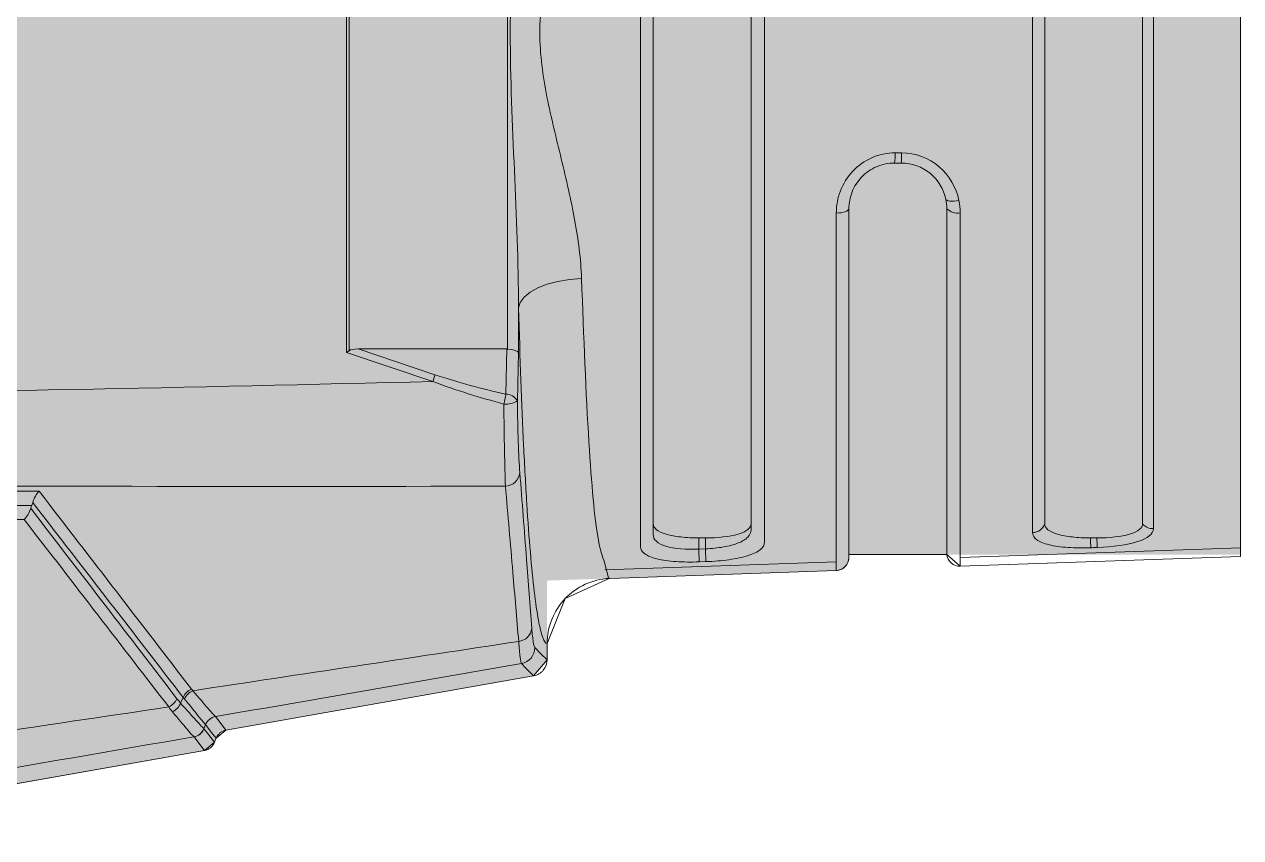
# Model space of a CAD drawing. Header units: millimetres. Extents: x 11482 to 13134, y 681 to 1782.
# Drawn here: x 12866.42 to 12871.7, y 1370.82 to 1374.35 of the extents above; entities that cross this region are included whole.
import ezdxf

# ---------------------------------------------------------------- set-up
doc = ezdxf.new("R2010")
doc.units = ezdxf.units.MM
doc.layers.add('di', color=7, linetype='Continuous')
doc.layers.add('xian', color=250, linetype='Continuous')

# ---------------------------------------------------------------- blocks, each defined once
blk = doc.blocks.new('al-cu')
at = {"layer": 'di', "lineweight": 0, "true_color": 0xffffff}
h = blk.add_hatch(color=7, dxfattribs=at)
h.dxf.hatch_style = 1
h.paths.add_polyline_path([(2170.5902, 2624.2039), (2170.7807, 2618.9417), (2170.7807, 2618.9405), (2170.8537, 2617.8383), (2170.8537, 2614.0827), (2170.4642, 2611.8737), (2170.4278, 2611.8295), (2170.379, 2611.8107), (2170.1309, 2610.404), (2170.0593, 2610.3438), (2169.7054, 2610.3438), (2169.6957, 2610.0671), (2169.6955, 2610.0667), (2169.6955, 2610.0622), (2169.6603, 2609.052), (2169.6599, 2609.0472), (2169.6565, 2609.0335), (2169.6523, 2609.0246), (2169.6425, 2609.0122), (2169.6368, 2609.0073), (2169.6269, 2609.0014), (2169.6162, 2608.9976), (2169.6088, 2608.9962), (2169.602, 2608.9958), (2169.5889, 2608.9958), (2169.5889, 2607.2471), (2164.9173, 2607.2471), (2164.8736, 2608.4986), (2164.9256, 2608.5586), (2164.9256, 2609.8871), (2164.8221, 2609.974), (2164.819, 2610.0622), (2164.7286, 2610.2634), (2164.3043, 2610.4333), (2163.9558, 2612.4098), (2164.0089, 2612.5289), (2163.7338, 2614.0891), (2163.7338, 2618.7562), (2163.5879, 2624.7755), (2163.5887, 2624.7853), (2163.5905, 2624.7927), (2163.5936, 2624.8008), (2163.6002, 2624.8113), (2163.6064, 2624.8181), (2163.6146, 2624.8245), (2163.6212, 2624.8281), (2163.9243, 2624.9718), (2163.9243, 2628.647), (2163.5879, 2634.9282), (2163.5887, 2634.938), (2163.5899, 2634.9434), (2163.5927, 2634.9513), (2163.5967, 2634.9589), (2163.6027, 2634.967), (2163.608, 2634.9722), (2163.615, 2634.9774), (2163.7338, 2635.0512), (2163.7338, 2639.7516), (2164.0089, 2641.3118), (2164.3095, 2643.4367), (2164.3811, 2643.4968), (2164.8088, 2643.4968), (2164.8558, 2644.7995), (2164.8579, 2644.807), (2164.862, 2644.8157), (2164.8675, 2644.8236), (2164.8748, 2644.831), (2164.8823, 2644.8364), (2164.892, 2644.8411), (2164.9013, 2644.8438), (2164.9103, 2644.8448), (2164.9256, 2644.8448), (2164.9256, 2646.5936), (2169.5972, 2646.5936), (2169.6409, 2645.342), (2169.5889, 2645.282), (2169.5889, 2644.8447), (2169.606, 2644.8447), (2169.6125, 2644.8439), (2169.6191, 2644.8423), (2169.6285, 2644.8385), (2169.637, 2644.8332), (2169.6425, 2644.8285), (2169.6484, 2644.8219), (2169.6544, 2644.8121), (2169.6573, 2644.805), (2169.6593, 2644.7973), (2169.6603, 2644.7886), (2169.6955, 2643.7785), (2170.3131, 2642.4032), (2170.3732, 2642.0624), (2170.8537, 2639.758), (2170.8537, 2635.0125), (2170.8533, 2635.0061), (2170.8527, 2635.0021), (2170.8513, 2634.9962), (2170.8493, 2634.9903), (2170.8477, 2634.9868), (2170.8438, 2634.9801), (2170.8406, 2634.9758), (2170.8371, 2634.9719), (2170.8337, 2634.9686), (2170.8311, 2634.9665), (2170.7807, 2634.9275), (2170.7807, 2629.9038), (2170.7806, 2629.9009), (2170.7801, 2629.8958), (2170.7793, 2629.891), (2170.7782, 2629.8867), (2170.7759, 2629.8806), (2170.7728, 2629.8744), (2170.7379, 2629.8146), (2170.7338, 2629.8086), (2170.7314, 2629.8055), (2170.7275, 2629.8015), (2170.7229, 2629.7976), (2170.7196, 2629.7953), (2170.7163, 2629.7932), (2170.5902, 2629.7219)])
at = {"layer": 'di', "color": 18, "lineweight": 0, "true_color": 0x000000}
for points in [[(2169.5972, 2607.2471), (2169.6411, 2608.4986), (2169.5889, 2608.5586), (2169.5889, 2608.9958), (2169.602, 2608.9958), (2169.6088, 2608.9962), (2169.6162, 2608.9976), (2169.6269, 2609.0014), (2169.6368, 2609.0073), (2169.6425, 2609.0122), (2169.6523, 2609.0246), (2169.6565, 2609.0335), (2169.6599, 2609.0472), (2169.6603, 2609.052), (2169.6955, 2610.0622), (2169.6955, 2610.0667), (2169.7859, 2610.2634), (2169.9868, 2610.3438), (2170.0593, 2610.3438), (2170.1309, 2610.404), (2170.3732, 2611.7783), (2170.4097, 2611.8225), (2170.4278, 2611.8295), (2170.4642, 2611.8737), (2170.8537, 2614.0827)], [(2163.7338, 2618.7562), (2163.7338, 2614.0891), (2164.0089, 2612.5289), (2163.9558, 2612.4098), (2164.3095, 2610.404), (2164.3811, 2610.3438), (2164.5277, 2610.3438), (2164.7286, 2610.2634), (2164.819, 2610.0622), (2164.8543, 2609.052), (2164.8592, 2609.0305), (2164.8664, 2609.0184), (2164.8777, 2609.0073), (2164.8906, 2609.0001), (2164.9125, 2608.9958), (2164.9256, 2608.9958), (2164.9256, 2608.5586), (2164.8736, 2608.4986), (2164.9173, 2607.2471), (2169.5972, 2607.2471)]]:
    blk.add_lwpolyline(points, dxfattribs=at)
at = {"layer": 'xian', "color": 18, "lineweight": 0, "true_color": 0x000000}
for p, q in [((2170.2527, 2611.9807), (2170.2269, 2611.9696)), ((2170.3673, 2611.8765), (2170.349, 2611.8694)), ((2170.4097, 2611.8225), (2170.4278, 2611.8295)), ((2170.1309, 2610.404), (2170.3732, 2611.7783)), ((2168.6866, 2611.2393), (2165.875, 2611.2393)), ((2165.875, 2611.2287), (2168.6787, 2611.2287)), ((2168.816, 2610.8536), (2168.6866, 2611.2393)), ((2168.6709, 2611.1881), (2168.786, 2610.845)), ((2168.6709, 2611.1881), (2168.6709, 2610.5236)), ((2167.6149, 2610.5212), (2165.875, 2610.5212)), ((2168.671, 2610.5212), (2167.6149, 2610.5212)), ((2168.8731, 2610.5287), (2168.6709, 2610.5236)), ((2168.4875, 2610.4711), (2168.6866, 2610.4711)), ((2168.6866, 2610.4711), (2168.9031, 2610.4766)), ((2169.9868, 2610.3438), (2170.0593, 2610.3438)), ((2169.6572, 2610.0863), (2169.6216, 2609.0518)), ((2169.6603, 2609.052), (2169.6955, 2610.0622)), ((2169.6955, 2610.0622), (2169.6955, 2610.0622)), ((2169.6955, 2610.0622), (2169.6955, 2610.0622)), ((2169.5149, 2609.637), (2169.5149, 2609.6661)), ((2169.5149, 2609.6661), (2169.565, 2609.6661)), ((2169.564, 2609.637), (2169.5149, 2609.637)), ((2169.565, 2609.6661), (2169.564, 2609.637)), ((2169.6208, 2609.635), (2169.564, 2609.637)), ((2169.6218, 2609.6641), (2169.565, 2609.6661)), ((2169.6208, 2609.635), (2169.6218, 2609.6641)), ((2169.5889, 2608.9958), (2169.5889, 2608.5586)), ((2167.795, 2608.7897), (2167.795, 2608.7606)), ((2167.8402, 2608.7626), (2167.8402, 2608.7918)), ((2168.0442, 2608.5586), (2169.5889, 2608.5586)), ((2169.6026, 2608.4976), (2169.5596, 2607.2459)), ((2169.5972, 2607.2471), (2169.6409, 2608.4986)), ((2169.4521, 2608.1214), (2165.0624, 2608.1214)), ((2169.5149, 2607.8883), (2169.5149, 2607.9174)), ((2165.0624, 2607.6842), (2169.4521, 2607.6842))]:
    blk.add_line(p, q, dxfattribs=at)
at = {"layer": 'xian', "color": 18, "lineweight": 0, "true_color": 0x000000, "flags": 128}
for points in [[(2170.4642, 2611.8737), (2170.6565, 2612.9646), (2170.8537, 2614.0827)], [(2170.4642, 2611.8737), (2170.4375, 2611.8943), (2170.4038, 2611.9206)], [(2170.4097, 2611.8225), (2170.4005, 2611.8296), (2170.3823, 2611.8437), (2170.3658, 2611.8565), (2170.352, 2611.8672), (2170.3493, 2611.8693)], [(2170.3673, 2611.8765), (2170.3764, 2611.8694), (2170.3946, 2611.8553), (2170.4112, 2611.8424), (2170.4128, 2611.8411), (2170.4278, 2611.8295)], [(2170.3128, 2611.8252), (2170.3393, 2611.8046), (2170.3732, 2611.7783)], [(2168.3564, 2610.1902), (2168.3607, 2610.244), (2168.3693, 2610.2955), (2168.382, 2610.343), (2168.3984, 2610.3849), (2168.4178, 2610.4197), (2168.4397, 2610.4462), (2168.4632, 2610.4636), (2168.4875, 2610.4711)], [(2170.1309, 2610.404), (2170.1233, 2610.4115), (2170.093, 2610.4419), (2170.0762, 2610.4586)], [(2170.0046, 2610.3987), (2170.032, 2610.3712), (2170.0593, 2610.3438)], [(2169.6252, 2610.0874), (2169.6927, 2610.0695), (2169.6955, 2610.0622), (2169.6955, 2610.0622), (2169.6955, 2610.0622)], [(2168.0442, 2608.9958), (2168.0479, 2608.9969), (2168.0515, 2609), (2168.0548, 2609.0052), (2168.0578, 2609.0122), (2168.0602, 2609.0206), (2168.0621, 2609.0304), (2168.0632, 2609.041), (2168.0637, 2609.052)], [(2168.0011, 2608.5632), (2168.0043, 2608.5614), (2168.0069, 2608.5576), (2168.0089, 2608.5519), (2168.0101, 2608.5445), (2168.0105, 2608.5357), (2168.0102, 2608.5258), (2168.009, 2608.5151), (2168.0071, 2608.5042)]]:
    blk.add_lwpolyline(points, dxfattribs=at)
at = {"layer": 'xian', "color": 18, "lineweight": 0, "true_color": 0x000000}
for centre, radius, start, end in [((2170.2021, 2612.0646), 0.0744, 294.6769, 335.6599), ((2170.2648, 2611.896), 0.0743, 114.5139, 155.5633), ((2170.3458, 2611.9317), 0.0584, 290.9067, 349.631), ((2170.3703, 2611.8148), 0.0584, 111.0873, 169.7398), ((2168.6887, 2611.2413), 0.408, 283.7985, 288.1837), ((2168.9294, 2610.5264), 0.0563, 177.6787, 242.1997), ((2168.8324, 2610.8545), 0.3283, 277.1217, 284.8773), ((2168.8204, 2610.527), 0.0968, 328.67, 6.0734), ((2169.2155, 2610.5331), 0.0681, 277.1661, 357.2407), ((2169.9106, 2610.4786), 0.0669, 276.6424, 353.1165), ((2170.0044, 2610.4717), 0.073, 270.1862, 349.6352), ((2169.602, 2609.0541), 0.0583, 270.0002, 357.9998), ((2167.8046, 2609.0784), 0.2888, 268.0838, 277.0699), ((2167.8046, 2609.0492), 0.2887, 268.0838, 277.0706), ((2167.9962, 2608.5112), 0.0675, 349.1274, 44.6781), ((2169.4334, 2608.1761), 0.0578, 288.8975, 359.1097), ((2169.4411, 2605.853), 2.0657, 86.7362, 87.9545), ((2169.449, 2606.0537), 1.8358, 86.6084, 87.9447), ((2169.4138, 2607.6384), 0.0597, 357.7084, 50.0845)]:
    blk.add_arc(centre, radius, start, end, dxfattribs=at)
at = {"layer": 'xian', "color": 18, "lineweight": 0, "true_color": 0x000000, "extrusion": (0, 0, -1)}
for centre, major_axis, ratio, start_param, end_param in [((2168.8478, 2610.771), (-0.1632, 0.4623), 0.14782, 5.886505, 6.18516), ((2168.6866, 2611.2514), (0.0523, 0.0727), 0.078989, 1.680175, 1.830317), ((2168.8478, 2610.548), (0.1765, 0.0287), 0.387712, 3.170563, 3.204639), ((2168.6866, 2610.5439), (-0.0009, 0.0729), 0.229187, 3.196858, 4.399021)]:
    blk.add_ellipse(centre, major_axis=major_axis, ratio=ratio, start_param=start_param, end_param=end_param, dxfattribs=at)
at = {"layer": 'xian', "color": 18, "lineweight": 0, "true_color": 0x000000}
for points in [[(2168.816, 2610.8536), (2168.8427, 2611.932), (2168.8636, 2613.0105), (2168.8811, 2614.089)], [(2169.2783, 2614.089), (2169.2833, 2612.9012), (2169.2869, 2611.7145), (2169.2836, 2610.5298)], [(2170.4032, 2611.9212), (2170.5276, 2612.6423), (2170.6513, 2613.3626), (2170.7747, 2614.0825)], [(2169.3824, 2612.6506), (2169.4019, 2612.656), (2169.4207, 2612.667), (2169.433, 2612.6789)], [(2170.2699, 2612.0339), (2170.0003, 2612.2416), (2169.7213, 2612.4566), (2169.433, 2612.6789)], [(2169.357, 2612.6411), (2169.3373, 2612.6357), (2169.3185, 2612.6245), (2169.3062, 2612.6125)], [(2169.3062, 2612.6125), (2169.6114, 2612.3775), (2169.906, 2612.1508), (2170.19, 2611.9325)], [(2169.357, 2612.6411), (2169.3615, 2612.6423), (2169.3657, 2612.6439), (2169.3696, 2612.6458)], [(2170.2269, 2611.9696), (2169.9473, 2612.1854), (2169.6573, 2612.4092), (2169.357, 2612.6411)], [(2169.3696, 2612.6458), (2169.3736, 2612.6477), (2169.3779, 2612.6494), (2169.3824, 2612.6506)], [(2169.3824, 2612.6506), (2169.6756, 2612.4251), (2169.9592, 2612.2072), (2170.2332, 2611.997)], [(2170.2917, 2612.0175), (2170.284, 2612.0012), (2170.2689, 2611.9871), (2170.2525, 2611.9808)], [(2170.2916, 2612.0176), (2170.2847, 2612.0232), (2170.2775, 2612.0286), (2170.2699, 2612.0339)], [(2170.2269, 2611.9696), (2170.2116, 2611.963), (2170.1974, 2611.9488), (2170.19, 2611.9325)], [(2170.1972, 2611.9268), (2170.124, 2611.4417), (2170.0507, 2610.9563), (2169.977, 2610.4706)], [(2170.19, 2611.9325), (2170.1924, 2611.9306), (2170.1948, 2611.9286), (2170.1972, 2611.9268)], [(2170.4038, 2611.9206), (2170.4002, 2611.901), (2170.3859, 2611.8837), (2170.3673, 2611.8765)], [(2170.4038, 2611.9206), (2170.4036, 2611.9207), (2170.4034, 2611.9209), (2170.4032, 2611.9212)], [(2170.349, 2611.8694), (2170.3305, 2611.8623), (2170.3162, 2611.845), (2170.3126, 2611.8254)], [(2170.4278, 2611.8295), (2170.4466, 2611.8367), (2170.4607, 2611.8538), (2170.4642, 2611.8737)], [(2170.0762, 2610.4586), (2170.1555, 2610.9145), (2170.2343, 2611.37), (2170.3128, 2611.8252)], [(2170.3126, 2611.8254), (2170.3127, 2611.8253), (2170.3128, 2611.8253), (2170.3128, 2611.8252)], [(2170.3732, 2611.7783), (2170.3767, 2611.7981), (2170.3908, 2611.8152), (2170.4097, 2611.8225)], [(2168.786, 2610.845), (2168.821, 2610.7406), (2168.8485, 2610.6349), (2168.8731, 2610.5287)], [(2168.9167, 2610.5372), (2168.8881, 2610.6436), (2168.8562, 2610.7496), (2168.816, 2610.8536)], [(2169.6957, 2610.0667), (2169.6957, 2610.0652), (2169.6956, 2610.0637), (2169.6955, 2610.0622)], [(2168.0011, 2608.5632), (2168.0153, 2608.5601), (2168.0297, 2608.5586), (2168.0442, 2608.5586)], [(2168.0071, 2608.5042), (2168.0254, 2608.5003), (2168.0439, 2608.4984), (2168.0625, 2608.4984)], [(2169.6409, 2608.4986), (2169.641, 2608.4986), (2169.6389, 2608.4986), (2169.6348, 2608.4986)]]:
    blk.add_open_spline(points, degree=3, dxfattribs=at)
for points, knots in [([(2169.302, 2614.0891), (2169.3027, 2613.8352), (2169.3034, 2613.5815), (2169.3041, 2613.3279), (2169.3043, 2613.254), (2169.3045, 2613.1801), (2169.3048, 2613.1063), (2169.3052, 2612.9448), (2169.3057, 2612.7835), (2169.3062, 2612.6221), (2169.3062, 2612.6189), (2169.3062, 2612.6157), (2169.3062, 2612.6125)], [0, 0, 0, 0, 0.002658156, 0.002658156, 0.002658156, 0.003432388, 0.003432388, 0.003432388, 0.005124457, 0.005124457, 0.005124457, 0.00515807, 0.00515807, 0.00515807, 0.00515807]), ([(2170.5746, 2614.0812), (2170.5213, 2613.7247), (2170.4681, 2613.3682), (2170.415, 2613.0115), (2170.4093, 2612.9731), (2170.4036, 2612.9348), (2170.3979, 2612.8965), (2170.3552, 2612.609), (2170.3125, 2612.3215), (2170.2699, 2612.0339)], [0, 0, 0, 0, 0.003753137, 0.003753137, 0.003753137, 0.004156574, 0.004156574, 0.004156574, 0.007181168, 0.007181168, 0.007181168, 0.007181168]), ([(2169.3687, 2613.0598), (2169.3689, 2612.9835), (2169.369, 2612.9073), (2169.3692, 2612.831), (2169.3694, 2612.7693), (2169.3695, 2612.7075), (2169.3696, 2612.6458)], [0, 0, 0, 0, 0.000800255, 0.000800255, 0.000800255, 0.001447917, 0.001447917, 0.001447917, 0.001447917]), ([(2169.433, 2612.6789), (2169.4329, 2612.7305), (2169.4328, 2612.7821), (2169.4328, 2612.8337), (2169.4327, 2612.9099), (2169.4325, 2612.9862), (2169.4324, 2613.0624)], [0, 0, 0, 0, 0.000541987, 0.000541987, 0.000541987, 0.001342194, 0.001342194, 0.001342194, 0.001342194]), ([(2170.4032, 2611.9212), (2170.4, 2611.9245), (2170.3884, 2611.9352), (2170.3498, 2611.9685), (2170.3237, 2611.9905), (2170.2917, 2612.0175)], [0, 0, 0, 0, 0.5, 0.5, 1, 1, 1, 1]), ([(2170.234, 2611.9636), (2170.2316, 2611.9656), (2170.2293, 2611.9676), (2170.227, 2611.9696), (2170.227, 2611.9696), (2170.227, 2611.9696), (2170.2269, 2611.9696)], [0, 0, 0, 0, 0.00004837328, 0.00004837328, 0.00004837328, 0.00004843328, 0.00004843328, 0.00004843328, 0.00004843328]), ([(2170.2332, 2611.997), (2170.24, 2611.9917), (2170.2465, 2611.9863), (2170.2527, 2611.9807), (2170.2527, 2611.9807), (2170.2527, 2611.9807), (2170.2527, 2611.9807)], [0, 0, 0, 0, 0.000134472, 0.000134472, 0.000134472, 0.000134532, 0.000134532, 0.000134532, 0.000134532]), ([(2170.349, 2611.8694), (2170.3457, 2611.8723), (2170.3335, 2611.8825), (2170.2936, 2611.9152), (2170.2667, 2611.9369), (2170.234, 2611.9636)], [0, 0, 0, 0, 0.5, 0.5, 1, 1, 1, 1]), ([(2170.2525, 2611.9808), (2170.2844, 2611.9522), (2170.3113, 2611.9288), (2170.3508, 2611.8929), (2170.363, 2611.8812), (2170.3666, 2611.8771)], [0, 0, 0, 0, 0.5, 0.5, 1, 1, 1, 1]), ([(2170.1972, 2611.9268), (2170.2297, 2611.8985), (2170.2566, 2611.8754), (2170.2967, 2611.8403), (2170.3091, 2611.829), (2170.3126, 2611.8254)], [0, 0, 0, 0, 0.5, 0.5, 1, 1, 1, 1]), ([(2170.3493, 2611.8693), (2170.3492, 2611.8693), (2170.3491, 2611.8694), (2170.349, 2611.8694), (2170.349, 2611.8694), (2170.349, 2611.8694), (2170.349, 2611.8694)], [0, 0, 0, 0, 0.00001629611, 0.00001629611, 0.00001629611, 0.00001635611, 0.00001635611, 0.00001635611, 0.00001635611]), ([(2170.3666, 2611.8771), (2170.3668, 2611.8769), (2170.3671, 2611.8767), (2170.3673, 2611.8765), (2170.3673, 2611.8765), (2170.3673, 2611.8765), (2170.3673, 2611.8765)], [0, 0, 0, 0, 0.0000430798, 0.0000430798, 0.0000430798, 0.0000431398, 0.0000431398, 0.0000431398, 0.0000431398]), ([(2168.4875, 2610.4711), (2168.283, 2610.4722), (2168.0782, 2610.481), (2167.668, 2610.4988), (2167.4629, 2610.5083), (2167.0517, 2610.5083), (2166.8465, 2610.4988), (2166.4363, 2610.481), (2166.2316, 2610.4722), (2166.027, 2610.4711)], [0, 0, 0, 0, 0.25, 0.25, 0.5, 0.5, 0.75, 0.75, 1, 1, 1, 1]), ([(2169.2836, 2610.5298), (2169.2407, 2610.5316), (2169.1871, 2610.5331), (2169.0611, 2610.5356), (2168.9911, 2610.5366), (2168.9167, 2610.5372)], [0, 0, 0, 0, 0.5, 0.5, 1, 1, 1, 1]), ([(2169.977, 2610.4706), (2169.8745, 2610.4793), (2169.772, 2610.4881), (2169.6695, 2610.4968), (2169.5409, 2610.5078), (2169.4123, 2610.5188), (2169.2836, 2610.5298)], [0, 0, 0, 0, 0.001876644, 0.001876644, 0.001876644, 0.004229969, 0.004229969, 0.004229969, 0.004229969]), ([(2169.9868, 2610.3438), (2169.9864, 2610.3505), (2169.9772, 2610.3571), (2169.9421, 2610.37), (2169.9161, 2610.3764), (2169.8476, 2610.389), (2169.8046, 2610.3952), (2169.7029, 2610.4073), (2169.6446, 2610.4131), (2169.5136, 2610.4242), (2169.4408, 2610.4295), (2169.3206, 2610.4371), (2169.2785, 2610.4396), (2169.1919, 2610.4444), (2169.1473, 2610.4467), (2168.9176, 2610.4577), (2168.7133, 2610.4652), (2168.4875, 2610.4711)], [0, 0, 0, 0, 0.125, 0.125, 0.25, 0.25, 0.375, 0.375, 0.5, 0.5, 0.625, 0.625, 0.6875, 0.6875, 0.75, 0.75, 1, 1, 1, 1]), ([(2168.9031, 2610.4766), (2168.9683, 2610.476), (2169.0296, 2610.4746), (2169.1398, 2610.4708), (2169.1866, 2610.4684), (2169.224, 2610.4655)], [0, 0, 0, 0, 0.5, 0.5, 1, 1, 1, 1]), ([(2169.224, 2610.4655), (2169.3528, 2610.4556), (2169.4816, 2610.4457), (2169.6104, 2610.4358), (2169.713, 2610.4279), (2169.8157, 2610.4201), (2169.9183, 2610.4122)], [0, 0, 0, 0, 0.002353221, 0.002353221, 0.002353221, 0.004229789, 0.004229789, 0.004229789, 0.004229789]), ([(2170.0762, 2610.4586), (2170.0733, 2610.4604), (2170.0635, 2610.4624), (2170.0302, 2610.4664), (2170.0067, 2610.4685), (2169.977, 2610.4706)], [0, 0, 0, 0, 0.5, 0.5, 1, 1, 1, 1]), ([(2169.9183, 2610.4122), (2169.9443, 2610.4102), (2169.9648, 2610.408), (2169.9938, 2610.4035), (2170.0022, 2610.4011), (2170.0046, 2610.3987)], [0, 0, 0, 0, 0.5, 0.5, 1, 1, 1, 1]), ([(2170.0593, 2610.3438), (2170.0763, 2610.3438), (2170.093, 2610.3499), (2170.1191, 2610.3718), (2170.1279, 2610.3871), (2170.1309, 2610.404)], [0, 0, 0, 0, 0.5, 0.5, 1, 1, 1, 1]), ([(2166.1581, 2610.1902), (2166.2452, 2610.1928), (2166.3329, 2610.2047), (2166.5108, 2610.2374), (2166.6008, 2610.2584), (2166.7843, 2610.3027), (2166.8766, 2610.326), (2167.0641, 2610.363), (2167.1593, 2610.3763), (2167.3559, 2610.3763), (2167.4512, 2610.3629), (2167.6384, 2610.3258), (2167.7305, 2610.3027), (2167.9136, 2610.2584), (2168.004, 2610.2374), (2168.1818, 2610.2047), (2168.2694, 2610.1928), (2168.3564, 2610.1902)], [0, 0, 0, 0, 0.125, 0.125, 0.25, 0.25, 0.375, 0.375, 0.5, 0.5, 0.625, 0.625, 0.75, 0.75, 0.875, 0.875, 1, 1, 1, 1]), ([(2169.9868, 2610.3438), (2169.9495, 2610.3438), (2169.913, 2610.3368), (2169.8442, 2610.3092), (2169.8127, 2610.2889), (2169.7593, 2610.2381), (2169.7374, 2610.2073), (2169.7067, 2610.1405), (2169.6976, 2610.1034), (2169.6957, 2610.0667)], [0, 0, 0, 0, 0.25, 0.25, 0.5, 0.5, 0.75, 0.75, 1, 1, 1, 1]), ([(2168.3564, 2610.1902), (2168.6144, 2610.1803), (2169.1015, 2610.1614), (2169.5252, 2610.1229), (2169.5976, 2610.0972), (2169.6252, 2610.0874)], [0, 0, 0, 0, 0.4102829, 0.7746648, 1, 1, 1, 1]), ([(2169.5542, 2609.9264), (2169.5125, 2609.9264), (2169.4614, 2609.9264), (2169.3431, 2609.9264), (2169.276, 2609.9264), (2169.1262, 2609.9264), (2169.0431, 2609.9264), (2168.8626, 2609.9264), (2168.7667, 2609.9264), (2168.5638, 2609.9264), (2168.4568, 2609.9264), (2168.2315, 2609.9264), (2168.1152, 2609.9264), (2167.8782, 2609.9264), (2167.757, 2609.9264), (2167.5711, 2609.9264), (2167.5082, 2609.9264), (2167.3832, 2609.9264), (2167.3208, 2609.9264), (2167.1339, 2609.9264), (2167.0099, 2609.9264), (2166.7628, 2609.9264), (2166.6392, 2609.9264), (2166.4013, 2609.9264), (2166.286, 2609.9264), (2166.0627, 2609.9264), (2165.9538, 2609.9264), (2165.7494, 2609.9264), (2165.6537, 2609.9264), (2165.4748, 2609.9264), (2165.3914, 2609.9264), (2165.2395, 2609.9264), (2165.1714, 2609.9264), (2165.0526, 2609.9264), (2165.002, 2609.9264), (2164.9603, 2609.9264)], [0, 0, 0, 0, 0.0625, 0.0625, 0.125, 0.125, 0.1875, 0.1875, 0.25, 0.25, 0.3125, 0.3125, 0.375, 0.375, 0.4375, 0.4375, 0.46875, 0.46875, 0.5, 0.5, 0.5625, 0.5625, 0.625, 0.625, 0.6875, 0.6875, 0.75, 0.75, 0.8125, 0.8125, 0.875, 0.875, 0.9375, 0.9375, 1, 1, 1, 1]), ([(2169.6218, 2609.6641), (2169.6231, 2609.6999), (2169.6227, 2609.7354), (2169.6183, 2609.7998), (2169.6143, 2609.8291), (2169.6027, 2609.877), (2169.5951, 2609.8955), (2169.5766, 2609.9203), (2169.566, 2609.9264), (2169.5542, 2609.9264)], [0, 0, 0, 0, 0.25, 0.25, 0.5, 0.5, 0.75, 0.75, 1, 1, 1, 1]), ([(2165.0153, 2609.8702), (2165.0968, 2609.8702), (2165.2115, 2609.8702), (2165.4328, 2609.8702), (2165.5143, 2609.8702), (2165.6887, 2609.8702), (2165.7821, 2609.8702), (2165.9815, 2609.8702), (2166.0878, 2609.8702), (2166.3058, 2609.8702), (2166.4184, 2609.8702), (2166.6507, 2609.8702), (2166.7714, 2609.8702), (2167.0128, 2609.8702), (2167.1339, 2609.8702), (2167.3165, 2609.8702), (2167.3774, 2609.8702), (2167.4996, 2609.8702), (2167.5611, 2609.8702), (2167.7427, 2609.8702), (2167.8611, 2609.8702), (2168.0928, 2609.8702), (2168.2064, 2609.8702), (2168.4267, 2609.8702), (2168.5312, 2609.8702), (2168.7296, 2609.8702), (2168.8233, 2609.8702), (2168.9997, 2609.8702), (2169.0809, 2609.8702), (2169.2273, 2609.8702), (2169.2929, 2609.8702), (2169.4085, 2609.8702), (2169.4585, 2609.8702), (2169.4992, 2609.8702)], [0, 0, 0, 0, 0.125, 0.125, 0.1875, 0.1875, 0.25, 0.25, 0.3125, 0.3125, 0.375, 0.375, 0.4375, 0.4375, 0.5, 0.5, 0.53125, 0.53125, 0.5625, 0.5625, 0.625, 0.625, 0.6875, 0.6875, 0.75, 0.75, 0.8125, 0.8125, 0.875, 0.875, 0.9375, 0.9375, 1, 1, 1, 1]), ([(2169.5149, 2609.6661), (2169.5149, 2609.6937), (2169.5134, 2609.7209), (2169.5078, 2609.7709), (2169.5035, 2609.7937), (2169.4925, 2609.8309), (2169.4857, 2609.8456), (2169.4702, 2609.8652), (2169.4614, 2609.8702), (2169.4521, 2609.8702)], [0, 0, 0, 0, 0.25, 0.25, 0.5, 0.5, 0.75, 0.75, 1, 1, 1, 1]), ([(2169.4992, 2609.8702), (2169.5106, 2609.8702), (2169.5209, 2609.8655), (2169.5389, 2609.8463), (2169.5464, 2609.832), (2169.5635, 2609.776), (2169.5676, 2609.7217), (2169.565, 2609.6661)], [0, 0, 0, 0, 0.25, 0.25, 0.5, 0.5, 1, 1, 1, 1]), ([(2169.4521, 2609.433), (2169.4614, 2609.433), (2169.4701, 2609.4379), (2169.4857, 2609.4575), (2169.4925, 2609.472), (2169.509, 2609.5281), (2169.5149, 2609.5817), (2169.5149, 2609.637)], [0, 0, 0, 0, 0.25, 0.25, 0.5, 0.5, 1, 1, 1, 1]), ([(2169.564, 2609.637), (2169.5627, 2609.6089), (2169.5597, 2609.5815), (2169.5508, 2609.5311), (2169.5448, 2609.5083), (2169.53, 2609.4714), (2169.5211, 2609.4569), (2169.5013, 2609.4378), (2169.4903, 2609.433), (2169.4787, 2609.433)], [0, 0, 0, 0, 0.25, 0.25, 0.5, 0.5, 0.75, 0.75, 1, 1, 1, 1]), ([(2169.5336, 2609.3727), (2169.5456, 2609.3727), (2169.5569, 2609.379), (2169.5772, 2609.4036), (2169.5863, 2609.4223), (2169.6013, 2609.4699), (2169.6075, 2609.4991), (2169.6165, 2609.5638), (2169.6195, 2609.599), (2169.6208, 2609.635)], [0, 0, 0, 0, 0.25, 0.25, 0.5, 0.5, 0.75, 0.75, 1, 1, 1, 1]), ([(2169.4787, 2609.433), (2169.3974, 2609.433), (2169.2834, 2609.433), (2169.0638, 2609.433), (2168.9829, 2609.433), (2168.81, 2609.433), (2168.7175, 2609.433), (2168.52, 2609.433), (2168.4147, 2609.433), (2168.1988, 2609.433), (2168.0874, 2609.433), (2167.8575, 2609.433), (2167.7381, 2609.433), (2167.4991, 2609.433), (2167.3792, 2609.433), (2167.1986, 2609.433), (2167.1383, 2609.433), (2167.0174, 2609.433), (2166.9566, 2609.433), (2166.7768, 2609.433), (2166.6596, 2609.433), (2166.4303, 2609.433), (2166.318, 2609.433), (2166.0998, 2609.433), (2165.9962, 2609.433), (2165.7997, 2609.433), (2165.7069, 2609.433), (2165.5322, 2609.433), (2165.4515, 2609.433), (2165.3062, 2609.433), (2165.2411, 2609.433), (2165.1262, 2609.433), (2165.0765, 2609.433), (2165.0358, 2609.433)], [0, 0, 0, 0, 0.125, 0.125, 0.1875, 0.1875, 0.25, 0.25, 0.3125, 0.3125, 0.375, 0.375, 0.4375, 0.4375, 0.5, 0.5, 0.53125, 0.53125, 0.5625, 0.5625, 0.625, 0.625, 0.6875, 0.6875, 0.75, 0.75, 0.8125, 0.8125, 0.875, 0.875, 0.9375, 0.9375, 1, 1, 1, 1]), ([(2164.9809, 2609.3727), (2165.0225, 2609.3727), (2165.0734, 2609.3727), (2165.191, 2609.3727), (2165.2576, 2609.3727), (2165.4063, 2609.3727), (2165.4888, 2609.3727), (2165.6676, 2609.3727), (2165.7627, 2609.3727), (2165.9637, 2609.3727), (2166.0697, 2609.3727), (2166.293, 2609.3727), (2166.4079, 2609.3727), (2166.6426, 2609.3727), (2166.7626, 2609.3727), (2166.9466, 2609.3727), (2167.0088, 2609.3727), (2167.1326, 2609.3727), (2167.1943, 2609.3727), (2167.3792, 2609.3727), (2167.502, 2609.3727), (2167.7466, 2609.3727), (2167.8689, 2609.3727), (2168.1044, 2609.3727), (2168.2186, 2609.3727), (2168.4398, 2609.3727), (2168.5476, 2609.3727), (2168.7501, 2609.3727), (2168.845, 2609.3727), (2169.0223, 2609.3727), (2169.1051, 2609.3727), (2169.2558, 2609.3727), (2169.3234, 2609.3727), (2169.4416, 2609.3727), (2169.492, 2609.3727), (2169.5336, 2609.3727)], [0, 0, 0, 0, 0.0625, 0.0625, 0.125, 0.125, 0.1875, 0.1875, 0.25, 0.25, 0.3125, 0.3125, 0.375, 0.375, 0.4375, 0.4375, 0.46875, 0.46875, 0.5, 0.5, 0.5625, 0.5625, 0.625, 0.625, 0.6875, 0.6875, 0.75, 0.75, 0.8125, 0.8125, 0.875, 0.875, 0.9375, 0.9375, 1, 1, 1, 1]), ([(2168.0637, 2609.052), (2168.0301, 2609.052), (2167.9962, 2609.0458), (2167.9327, 2609.0212), (2167.9026, 2609.0025), (2167.8519, 2608.9548), (2167.8309, 2608.9254), (2167.8025, 2608.8607), (2167.795, 2608.8255), (2167.795, 2608.7897)], [0, 0, 0, 0, 0.25, 0.25, 0.5, 0.5, 0.75, 0.75, 1, 1, 1, 1]), ([(2169.6603, 2609.052), (2169.6604, 2609.052), (2169.6509, 2609.052), (2169.6133, 2609.052), (2169.5848, 2609.052), (2169.5107, 2609.052), (2169.4649, 2609.052), (2169.3561, 2609.052), (2169.2923, 2609.052), (2169.1507, 2609.052), (2169.0728, 2609.052), (2168.903, 2609.052), (2168.8107, 2609.052), (2168.6135, 2609.052), (2168.5092, 2609.052), (2168.2929, 2609.052), (2168.1805, 2609.052), (2168.0637, 2609.052)], [0, 0, 0, 0, 0.125, 0.125, 0.25, 0.25, 0.375, 0.375, 0.5, 0.5, 0.625, 0.625, 0.75, 0.75, 0.875, 0.875, 1, 1, 1, 1]), ([(2167.8402, 2608.7918), (2167.8402, 2608.8196), (2167.8459, 2608.847), (2167.8675, 2608.8974), (2167.8835, 2608.9203), (2167.9222, 2608.9575), (2167.9452, 2608.972), (2167.9934, 2608.9911), (2168.0189, 2608.9958), (2168.0442, 2608.9958)], [0, 0, 0, 0, 0.25, 0.25, 0.5, 0.5, 0.75, 0.75, 1, 1, 1, 1]), ([(2168.0442, 2608.9958), (2168.2724, 2608.9958), (2168.4825, 2608.9958), (2168.7706, 2608.9958), (2168.8612, 2608.9958), (2169.0273, 2608.9958), (2169.1035, 2608.9958), (2169.2421, 2608.9958), (2169.3044, 2608.9958), (2169.4109, 2608.9958), (2169.4556, 2608.9958), (2169.5282, 2608.9958), (2169.5561, 2608.9958), (2169.5929, 2608.9958), (2169.6021, 2608.9958), (2169.602, 2608.9958)], [0, 0, 0, 0, 0.25, 0.25, 0.375, 0.375, 0.5, 0.5, 0.625, 0.625, 0.75, 0.75, 0.875, 0.875, 1, 1, 1, 1]), ([(2167.795, 2608.7606), (2167.795, 2608.6987), (2167.8179, 2608.639), (2167.8962, 2608.547), (2167.9497, 2608.5163), (2168.0071, 2608.5042)], [0, 0, 0, 0, 0.5, 0.5, 1, 1, 1, 1]), ([(2168.0011, 2608.5632), (2167.9578, 2608.5726), (2167.9171, 2608.5963), (2167.8576, 2608.6679), (2167.8402, 2608.7144), (2167.8402, 2608.7626)], [0, 0, 0, 0, 0.5, 0.5, 1, 1, 1, 1]), ([(2169.6409, 2608.4986), (2169.6415, 2608.5133), (2169.6363, 2608.5278), (2169.6172, 2608.5498), (2169.6035, 2608.557), (2169.5889, 2608.5586)], [0, 0, 0, 0, 0.5, 0.5, 1, 1, 1, 1]), ([(2168.0625, 2608.4984), (2168.156, 2608.4984), (2168.4971, 2608.4984), (2168.9276, 2608.4985), (2169.2166, 2608.4985), (2169.3587, 2608.4985), (2169.4986, 2608.4985), (2169.5431, 2608.4986), (2169.574, 2608.4986)], [0, 0, 0, 0, 0.121485, 0.443181, 0.6363, 0.684348, 0.780911, 1, 1, 1, 1]), ([(2169.574, 2608.4986), (2169.5994, 2608.4986), (2169.642, 2608.4986), (2169.6413, 2608.4986), (2169.6409, 2608.4986)], [0, 0, 0, 0, 0.595934, 1, 1, 1, 1]), ([(2169.4912, 2608.1752), (2169.4088, 2608.1753), (2169.2937, 2608.1753), (2169.0725, 2608.1754), (2168.9913, 2608.1755), (2168.8175, 2608.1755), (2168.7246, 2608.1755), (2168.5262, 2608.1756), (2168.4206, 2608.1756), (2168.204, 2608.1756), (2168.0922, 2608.1756), (2167.8616, 2608.1756), (2167.742, 2608.1756), (2167.5006, 2608.1756), (2167.3792, 2608.1757), (2167.1352, 2608.1757), (2167.0133, 2608.1756), (2166.7746, 2608.1756), (2166.6572, 2608.1756), (2166.4259, 2608.1756), (2166.3118, 2608.1756), (2166.095, 2608.1756), (2165.9913, 2608.1756), (2165.7935, 2608.1755), (2165.6986, 2608.1755), (2165.5238, 2608.1755), (2165.4436, 2608.1754), (2165.2973, 2608.1754), (2165.2308, 2608.1753), (2165.1143, 2608.1753), (2165.0645, 2608.1753), (2165.0233, 2608.1752)], [0, 0, 0, 0, 0.125, 0.125, 0.1875, 0.1875, 0.25, 0.25, 0.3125, 0.3125, 0.375, 0.375, 0.4375, 0.4375, 0.5, 0.5, 0.5625, 0.5625, 0.625, 0.625, 0.6875, 0.6875, 0.75, 0.75, 0.8125, 0.8125, 0.875, 0.875, 0.9375, 0.9375, 1, 1, 1, 1]), ([(2169.5587, 2607.9154), (2169.5601, 2607.9505), (2169.5597, 2607.9852), (2169.5554, 2608.0489), (2169.5513, 2608.0783), (2169.5397, 2608.1255), (2169.5321, 2608.1441), (2169.5137, 2608.1689), (2169.503, 2608.1752), (2169.4912, 2608.1752)], [0, 0, 0, 0, 0.25, 0.25, 0.5, 0.5, 0.75, 0.75, 1, 1, 1, 1]), ([(2169.5149, 2607.9174), (2169.5149, 2607.945), (2169.5134, 2607.9721), (2169.5078, 2608.0222), (2169.5035, 2608.045), (2169.4925, 2608.0822), (2169.4857, 2608.0969), (2169.4702, 2608.1164), (2169.4614, 2608.1214), (2169.4521, 2608.1214)], [0, 0, 0, 0, 0.25, 0.25, 0.5, 0.5, 0.75, 0.75, 1, 1, 1, 1]), ([(2169.4521, 2607.6842), (2169.4614, 2607.6842), (2169.4701, 2607.6891), (2169.4857, 2607.7087), (2169.4925, 2607.7233), (2169.509, 2607.7793), (2169.5149, 2607.833), (2169.5149, 2607.8883)], [0, 0, 0, 0, 0.25, 0.25, 0.5, 0.5, 1, 1, 1, 1]), ([(2169.4735, 2607.636), (2169.4964, 2607.6361), (2169.5167, 2607.6608), (2169.5461, 2607.7522), (2169.555, 2607.8179), (2169.5576, 2607.8862)], [0, 0, 0, 0, 0.5, 0.5, 1, 1, 1, 1]), ([(2169.5576, 2607.8862), (2169.5578, 2607.8917), (2169.558, 2607.8972), (2169.5583, 2607.9026), (2169.5584, 2607.9069), (2169.5586, 2607.9111), (2169.5587, 2607.9154)], [0, 0, 0, 0, 0.0000562698, 0.0000562698, 0.0000562698, 0.0001000768, 0.0001000768, 0.0001000768, 0.0001000768]), ([(2165.0411, 2607.636), (2165.1228, 2607.6359), (2165.237, 2607.6357), (2165.4563, 2607.6355), (2165.537, 2607.6355), (2165.7093, 2607.6353), (2165.8016, 2607.6353), (2165.9983, 2607.6352), (2166.1031, 2607.6352), (2166.318, 2607.6351), (2166.4289, 2607.6351), (2166.6577, 2607.635), (2166.7763, 2607.635), (2167.0158, 2607.635), (2167.1362, 2607.635), (2167.3782, 2607.635), (2167.4993, 2607.635), (2167.7361, 2607.635), (2167.8526, 2607.635), (2168.082, 2607.6351), (2168.1952, 2607.6351), (2168.4103, 2607.6352), (2168.5132, 2607.6352), (2168.7094, 2607.6353), (2168.8035, 2607.6353), (2168.9769, 2607.6355), (2169.0565, 2607.6355), (2169.2017, 2607.6357), (2169.2676, 2607.6357), (2169.3832, 2607.6359), (2169.4326, 2607.636), (2169.4735, 2607.636)], [0, 0, 0, 0, 0.125, 0.125, 0.1875, 0.1875, 0.25, 0.25, 0.3125, 0.3125, 0.375, 0.375, 0.4375, 0.4375, 0.5, 0.5, 0.5625, 0.5625, 0.625, 0.625, 0.6875, 0.6875, 0.75, 0.75, 0.8125, 0.8125, 0.875, 0.875, 0.9375, 0.9375, 1, 1, 1, 1]), ([(2169.527, 2607.2471), (2169.5122, 2607.2471), (2169.4654, 2607.2471), (2169.1117, 2607.2471), (2168.5257, 2607.2471), (2167.7822, 2607.2471), (2166.9838, 2607.2471), (2166.2132, 2607.2471), (2165.5685, 2607.2471), (2165.1194, 2607.2471), (2165.0202, 2607.2471), (2164.9767, 2607.2471)], [0, 0, 0, 0, 0.056358, 0.177617, 0.298826, 0.420051, 0.541332, 0.662559, 0.783768, 0.905021, 1, 1, 1, 1])]:
    blk.add_open_spline(points, degree=3, knots=knots, dxfattribs=at)

msp = doc.modelspace()

# ---------------------------------------------------------------- block references
at = {"xscale": -0.9711483823797171, "yscale": 0.9711483823797171, "zscale": 0.9711483823797171, "rotation": 89.99999999999869}
msp.add_blockref('al-cu', (15403.7197, 3479.0381), dxfattribs=at)

doc.saveas('drawing.dxf')
